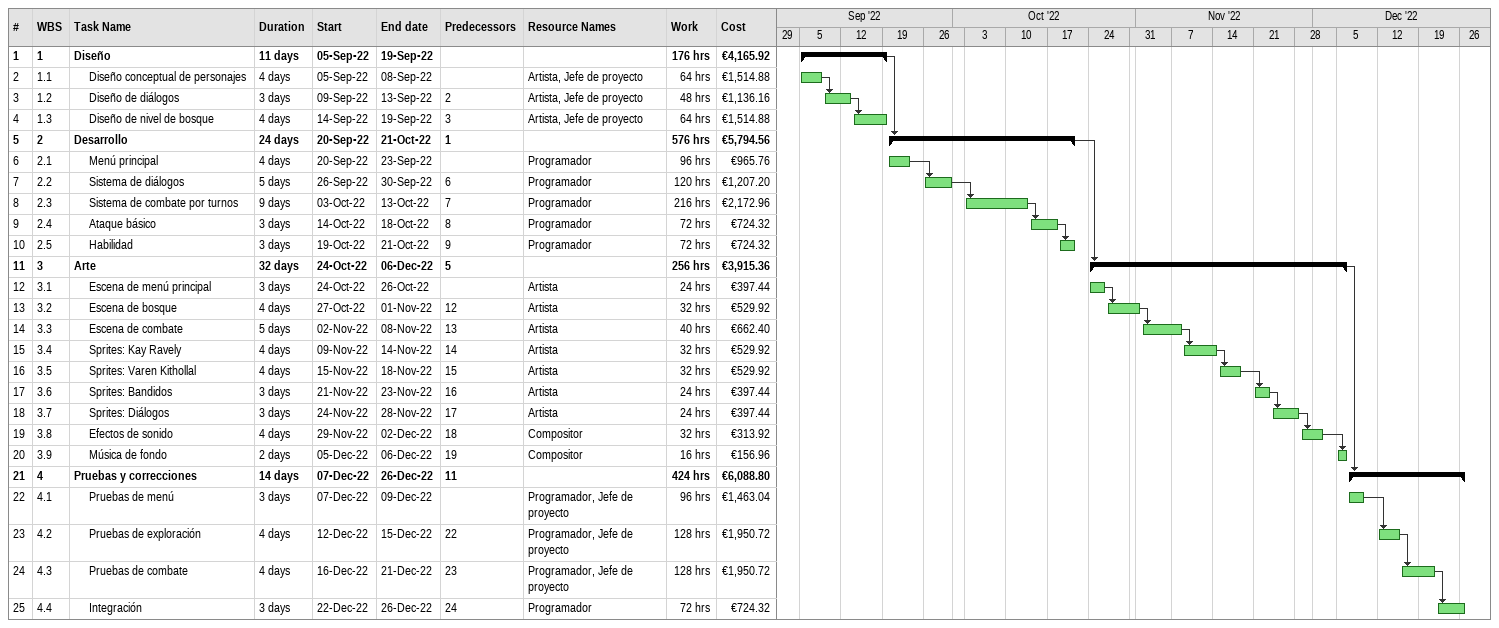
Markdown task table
| ID | WBS | Task | Duration | Start | Finish | Predecessors | Resources | Work (h) | Cost (€) |
|---|---|---|---|---|---|---|---|---|---|
| 1 | 1 | **Diseño** | 11d | 2022-09-05 | 2022-09-19 |  |  | 176 | 4165.92 |
| 2 | 1.1 | Diseño conceptual de personajes | 4d | 2022-09-05 | 2022-09-08 |  | Artista, Jefe de proyecto | 64 | 1514.88 |
| 3 | 1.2 | Diseño de diálogos | 3d | 2022-09-09 | 2022-09-13 | 2 | Artista, Jefe de proyecto | 48 | 1136.16 |
| 4 | 1.3 | Diseño de nivel de bosque | 4d | 2022-09-14 | 2022-09-19 | 3 | Artista, Jefe de proyecto | 64 | 1514.88 |
| 5 | 2 | **Desarrollo** | 24d | 2022-09-20 | 2022-10-21 | 1 |  | 576 | 5794.56 |
| 6 | 2.1 | Menú principal | 4d | 2022-09-20 | 2022-09-23 |  | Programador | 96 | 965.76 |
| 7 | 2.2 | Sistema de diálogos | 5d | 2022-09-26 | 2022-09-30 | 6 | Programador | 120 | 1207.20 |
| 8 | 2.3 | Sistema de combate por turnos | 9d | 2022-10-03 | 2022-10-13 | 7 | Programador | 216 | 2172.96 |
| 9 | 2.4 | Ataque básico | 3d | 2022-10-14 | 2022-10-18 | 8 | Programador | 72 | 724.32 |
| 10 | 2.5 | Habilidad | 3d | 2022-10-19 | 2022-10-21 | 9 | Programador | 72 | 724.32 |
| 11 | 3 | **Arte** | 32d | 2022-10-24 | 2022-12-06 | 5 |  | 256 | 3915.36 |
| 12 | 3.1 | Escena de menú principal | 3d | 2022-10-24 | 2022-10-26 |  | Artista | 24 | 397.44 |
| 13 | 3.2 | Escena de bosque | 4d | 2022-10-27 | 2022-11-01 | 12 | Artista | 32 | 529.92 |
| 14 | 3.3 | Escena de combate | 5d | 2022-11-02 | 2022-11-08 | 13 | Artista | 40 | 662.40 |
| 15 | 3.4 | Sprites: Kay Ravely | 4d | 2022-11-09 | 2022-11-14 | 14 | Artista | 32 | 529.92 |
| 16 | 3.5 | Sprites: Varen Kithollal | 4d | 2022-11-15 | 2022-11-18 | 15 | Artista | 32 | 529.92 |
| 17 | 3.6 | Sprites: Bandidos | 3d | 2022-11-21 | 2022-11-23 | 16 | Artista | 24 | 397.44 |
| 18 | 3.7 | Sprites: Diálogos | 3d | 2022-11-24 | 2022-11-28 | 17 | Artista | 24 | 397.44 |
| 19 | 3.8 | Efectos de sonido | 4d | 2022-11-29 | 2022-12-02 | 18 | Compositor | 32 | 313.92 |
| 20 | 3.9 | Música de fondo | 2d | 2022-12-05 | 2022-12-06 | 19 | Compositor | 16 | 156.96 |
| 21 | 4 | **Pruebas y correcciones** | 14d | 2022-12-07 | 2022-12-26 | 11 |  | 424 | 6088.80 |
| 22 | 4.1 | Pruebas de menú | 3d | 2022-12-07 | 2022-12-09 |  | Programador, Jefe de proyecto | 96 | 1463.04 |
| 23 | 4.2 | Pruebas de exploración | 4d | 2022-12-12 | 2022-12-15 | 22 | Programador, Jefe de proyecto | 128 | 1950.72 |
| 24 | 4.3 | Pruebas de combate | 4d | 2022-12-16 | 2022-12-21 | 23 | Programador, Jefe de proyecto | 128 | 1950.72 |
| 25 | 4.4 | Integración | 3d | 2022-12-22 | 2022-12-26 | 24 | Programador | 72 | 724.32 |
